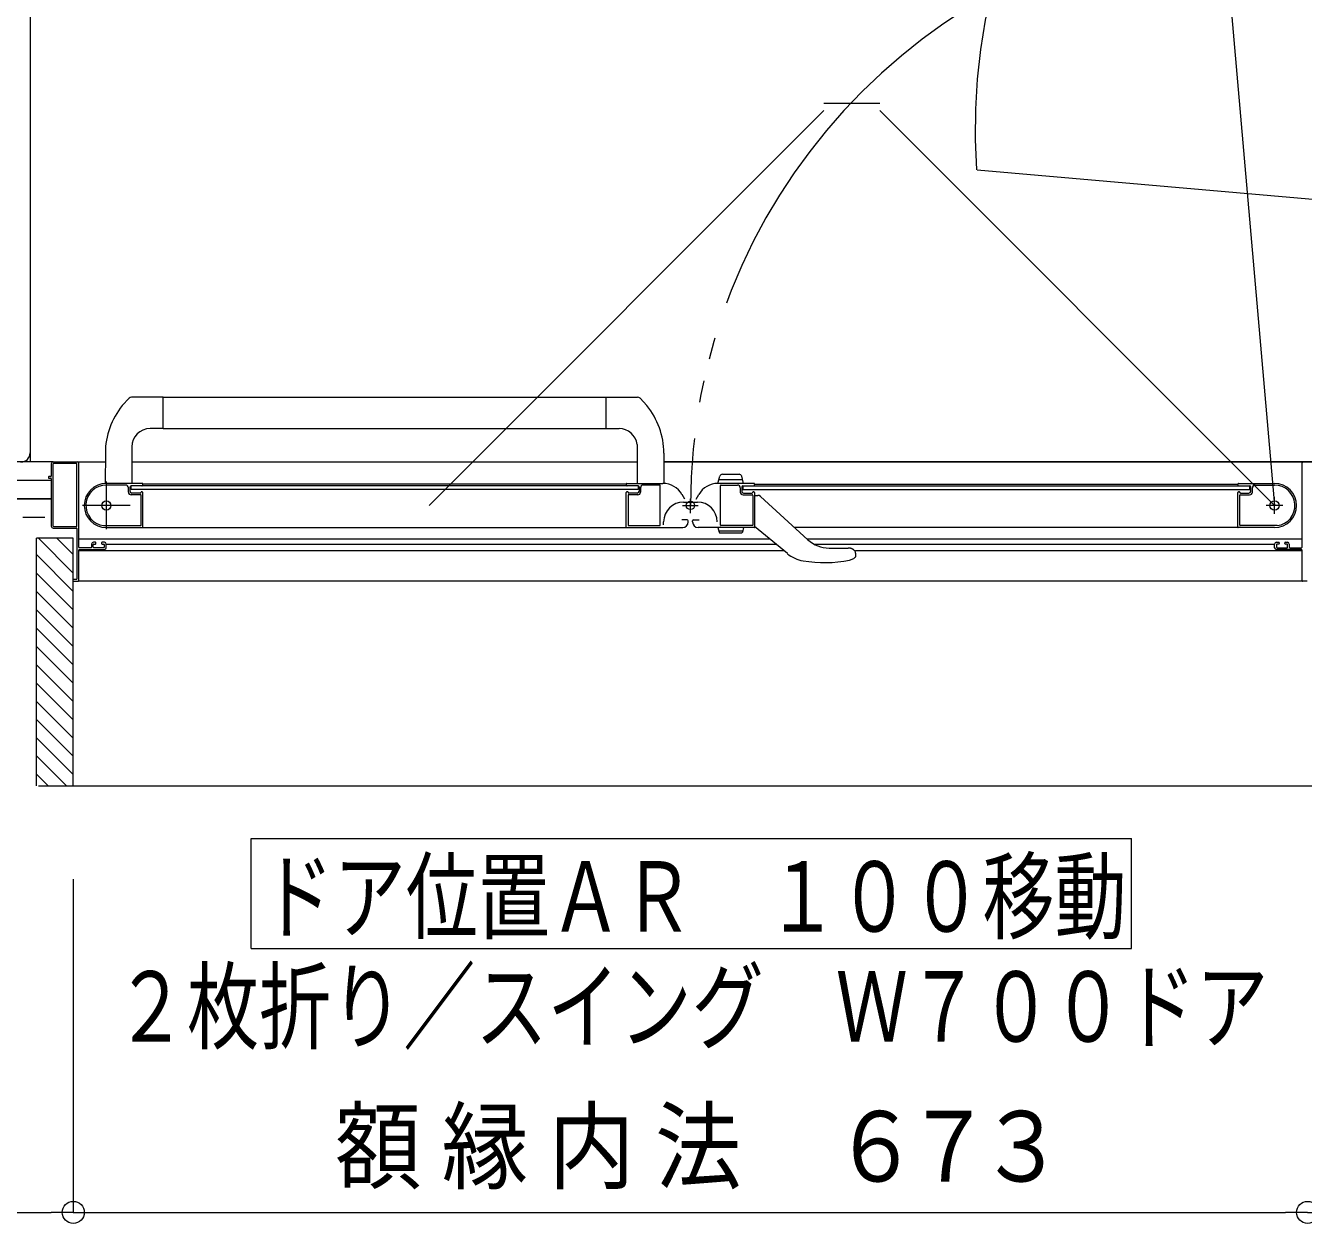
# Model space of a CAD drawing. Units: millimetres on the paper. Extents: x -305 to 305, y -152 to 152.
# Drawn here: x -204.06 to -169.22, y -0.68 to 31.96 of the extents above; entities that cross this region are included whole.
import ezdxf
from ezdxf.enums import TextEntityAlignment as Align

# ---------------------------------------------------------------- set-up
doc = ezdxf.new("R2010")
doc.units = ezdxf.units.MM
doc.linetypes.add('LONG_CHAIN', pattern=[21, 18, -1, 1, -1])
doc.linetypes.add('LONG_DOUBLE_CHAIN', pattern=[21.8, 18, -1, 0.6, -0.6, 0.6, -1])
doc.layers.add('0-0_0', color=7, linetype='Continuous', lineweight=9)
doc.layers.add('0-1_VIEW0001', color=7, linetype='Continuous', lineweight=9)
doc.styles.add('ＭＳ ゴシック', font='')
doc.styles.get('ＭＳ ゴシック').set_extended_font_data('MS Gothic')

# ---------------------------------------------------------------- blocks, each defined once
blk = doc.blocks.new('_ORIGIN')
at = {"layer": '0-0_0'}
blk.add_line((0, 0), (-1, 0), dxfattribs=at)
blk.add_circle((0, 0), 0.5, dxfattribs=at)

msp = doc.modelspace()

# ---------------------------------------------------------------- linework, layer by layer
at = {"layer": '0-1_VIEW0001'}
for p, q in [((-203.934, 80.073), (-203.934, 20.073)), ((-203.934, 79.823), (-203.934, 20.322)), ((-201.423, 21.612), (-201.238, 21.811)), ((-200.309, 21.838), (-201.169, 21.838)), ((-200.309, 21.838), (-187.374, 21.838)), ((-200.309, 20.983), (-200.309, 21.838)), ((-188.235, 20.983), (-188.235, 21.838)), ((-187.122, 21.613), (-187.305, 21.811)), ((-200.309, 20.983), (-200.664, 20.983)), ((-200.309, 20.988), (-188.235, 20.988)), ((-188.235, 20.983), (-187.88, 20.983)), ((-201.884, 20.316), (-201.887, 19.498)), ((-201.164, 20.483), (-201.164, 19.488)), ((-187.385, 20.552), (-187.385, 19.498)), ((-186.66, 20.316), (-186.657, 19.498)), ((-203.359, 20.023), (-203.359, 19.688)), ((-203.314, 20.013), (-203.314, 18.333)), ((-203.311, 20.073), (-201.885, 20.073)), ((-202.674, 20.028), (-203.299, 20.028)), ((-202.659, 18.333), (-202.659, 20.013)), ((-202.609, 17.753), (-202.609, 20.048)), ((-201.159, 20.073), (-187.385, 20.073)), ((-162.434, 20.073), (-186.659, 20.073)), ((-186.659, 20.073), (-168.559, 20.073)), ((-169.259, 17.753), (-169.259, 20.048)), ((-203.359, 19.573), (-243.434, 19.573)), ((-203.434, 19.663), (-203.434, 19.643)), ((-203.374, 19.673), (-203.424, 19.673)), ((-203.424, 19.633), (-203.374, 19.633)), ((-203.359, 19.618), (-203.359, 18.323)), ((-185.184, 19.488), (-185.132, 19.683)), ((-184.51, 19.588), (-185.157, 19.588)), ((-185.059, 19.738), (-184.608, 19.738)), ((-184.484, 19.488), (-184.536, 19.683)), ((-200.874, 19.488), (-201.859, 19.488)), ((-201.329, 19.443), (-201.859, 19.443)), ((-201.254, 19.253), (-201.254, 19.368)), ((-201.209, 19.273), (-201.209, 19.398)), ((-201.184, 19.323), (-201.184, 19.423)), ((-187.359, 19.423), (-201.184, 19.423)), ((-187.359, 19.323), (-201.184, 19.323)), ((-200.919, 19.178), (-201.179, 19.178)), ((-200.934, 19.223), (-201.159, 19.223)), ((-200.909, 18.348), (-200.909, 19.168)), ((-200.888, 19.263), (-200.894, 19.263)), ((-200.881, 19.425), (-200.867, 19.434)), ((-200.867, 19.252), (-200.881, 19.261)), ((-187.684, 19.473), (-200.859, 19.473)), ((-200.859, 19.447), (-200.859, 19.473)), ((-200.859, 18.298), (-200.859, 19.24)), ((-187.684, 19.473), (-187.684, 19.447)), ((-187.684, 18.288), (-187.684, 19.24)), ((-187.677, 19.434), (-187.663, 19.425)), ((-187.663, 19.261), (-187.677, 19.252)), ((-187.669, 19.488), (-186.683, 19.488)), ((-187.649, 19.263), (-187.655, 19.263)), ((-187.634, 19.163), (-187.634, 18.348)), ((-187.369, 19.178), (-187.619, 19.178)), ((-187.384, 19.223), (-187.609, 19.223)), ((-187.359, 19.423), (-187.359, 19.323)), ((-187.334, 19.398), (-187.334, 19.273)), ((-187.294, 19.368), (-187.294, 19.253)), ((-186.769, 19.443), (-187.219, 19.443)), ((-186.754, 18.348), (-186.754, 19.428)), ((-186.088, 19.058), (-186.163, 19.188)), ((-185.78, 19.058), (-185.705, 19.188)), ((-184.199, 19.488), (-185.186, 19.488)), ((-185.114, 18.348), (-185.114, 19.428)), ((-185.099, 19.443), (-184.649, 19.443)), ((-184.574, 19.368), (-184.574, 19.253)), ((-184.534, 19.398), (-184.534, 19.273)), ((-184.509, 19.423), (-170.684, 19.423)), ((-184.509, 19.423), (-184.509, 19.323)), ((-184.509, 19.323), (-170.684, 19.323)), ((-184.499, 19.178), (-184.249, 19.178)), ((-184.484, 19.223), (-184.259, 19.223)), ((-184.234, 19.163), (-184.234, 18.348)), ((-184.219, 19.263), (-184.213, 19.263)), ((-184.192, 19.434), (-184.206, 19.425)), ((-184.206, 19.261), (-184.192, 19.252)), ((-184.184, 19.473), (-171.009, 19.473)), ((-184.184, 19.473), (-184.184, 19.447)), ((-184.184, 19.24), (-184.184, 18.298)), ((-184.184, 19.163), (-184.093, 19.163)), ((-171.009, 19.447), (-171.009, 19.473)), ((-171.009, 18.298), (-171.009, 19.24)), ((-170.988, 19.425), (-171.002, 19.434)), ((-171.002, 19.252), (-170.988, 19.261)), ((-170.994, 19.488), (-170.009, 19.488)), ((-170.98, 19.263), (-170.974, 19.263)), ((-170.959, 18.348), (-170.959, 19.168)), ((-170.949, 19.178), (-170.689, 19.178)), ((-170.934, 19.223), (-170.709, 19.223)), ((-170.684, 19.323), (-170.684, 19.423)), ((-170.659, 19.273), (-170.659, 19.398)), ((-170.614, 19.253), (-170.614, 19.368)), ((-170.539, 19.443), (-170.009, 19.443)), ((-243.434, 19.073), (-203.359, 19.073)), ((-203.359, 19.073), (-243.434, 19.073)), ((-186.124, 18.982), (-185.744, 18.982)), ((-184.022, 19.134), (-182.734, 17.956)), ((-186.019, 18.493), (-186.169, 18.493)), ((-185.994, 18.438), (-185.994, 18.468)), ((-185.874, 18.438), (-185.874, 18.468)), ((-185.849, 18.493), (-185.699, 18.493)), ((-203.309, 18.273), (-202.674, 18.273)), ((-203.299, 18.318), (-202.674, 18.318)), ((-202.659, 18.258), (-202.659, 16.888)), ((-201.933, 18.338), (-200.919, 18.338)), ((-201.86, 18.288), (-187.684, 18.288)), ((-187.715, 18.288), (-186.145, 18.288)), ((-187.624, 18.338), (-186.764, 18.338)), ((-186.664, 18.362), (-186.664, 18.442)), ((-184.154, 18.288), (-185.724, 18.288)), ((-184.51, 18.188), (-185.157, 18.188)), ((-185.117, 18.138), (-184.551, 18.138)), ((-184.244, 18.338), (-185.104, 18.338)), ((-184.484, 18.288), (-184.517, 18.164)), ((-183.289, 17.575), (-184.184, 18.313)), ((-170.009, 18.288), (-183.098, 18.288)), ((-169.936, 18.338), (-170.949, 18.338)), ((-203.759, 11.248), (-203.759, 17.998)), ((-202.76, 17.998), (-203.759, 17.998)), ((-202.759, 17.048), (-203.709, 17.998)), ((-202.759, 17.548), (-203.209, 17.998)), ((-202.759, 11.248), (-202.759, 17.998)), ((-183.764, 17.967), (-202.609, 17.967)), ((-202.259, 17.838), (-202.259, 17.753)), ((-202.214, 17.753), (-202.214, 17.823)), ((-202.154, 17.888), (-202.209, 17.888)), ((-202.199, 17.838), (-202.154, 17.838)), ((-202.139, 17.853), (-202.139, 17.873)), ((-201.989, 17.873), (-201.989, 17.853)), ((-201.909, 17.888), (-201.974, 17.888)), ((-201.974, 17.838), (-201.929, 17.838)), ((-201.914, 17.823), (-201.914, 17.753)), ((-201.859, 17.738), (-201.859, 17.838)), ((-183.594, 17.827), (-201.859, 17.827)), ((-169.259, 17.967), (-182.746, 17.967)), ((-170.009, 17.827), (-182.549, 17.827)), ((-170.009, 17.738), (-170.009, 17.838)), ((-169.959, 17.888), (-169.894, 17.888)), ((-169.954, 17.823), (-169.954, 17.753)), ((-169.894, 17.838), (-169.939, 17.838)), ((-169.879, 17.873), (-169.879, 17.853)), ((-169.729, 17.853), (-169.729, 17.873)), ((-169.714, 17.888), (-169.659, 17.888)), ((-169.669, 17.838), (-169.714, 17.838)), ((-169.654, 17.753), (-169.654, 17.823)), ((-169.609, 17.838), (-169.609, 17.753)), ((-202.759, 16.548), (-203.759, 17.548)), ((-202.609, 16.838), (-202.609, 17.673)), ((-183.38, 17.65), (-202.609, 17.65)), ((-202.274, 17.738), (-202.594, 17.738)), ((-202.594, 17.688), (-201.909, 17.688)), ((-201.929, 17.738), (-202.199, 17.738)), ((-182.151, 17.729), (-181.631, 17.729)), ((-181.598, 17.395), (-181.482, 17.439)), ((-181.448, 17.467), (-181.482, 17.439)), ((-181.47, 17.668), (-181.468, 17.666)), ((-181.448, 17.467), (-181.447, 17.467)), ((-169.259, 17.65), (-181.434, 17.65)), ((-181.434, 17.591), (-181.434, 17.509)), ((-169.274, 17.688), (-169.959, 17.688)), ((-169.939, 17.738), (-169.669, 17.738)), ((-169.594, 17.738), (-169.274, 17.738)), ((-169.259, 16.838), (-169.259, 17.673)), ((-202.759, 16.048), (-203.759, 17.048)), ((-202.674, 16.873), (-202.744, 16.873)), ((-202.744, 16.823), (-202.624, 16.823)), ((-169.259, 16.823), (-202.609, 16.823)), ((-169.124, 16.823), (-169.244, 16.823)), ((-202.759, 15.548), (-203.759, 16.548)), ((-202.759, 15.048), (-203.759, 16.048)), ((-202.759, 14.548), (-203.759, 15.548)), ((-202.759, 14.048), (-203.759, 15.048)), ((-202.759, 13.548), (-203.759, 14.548)), ((-202.759, 13.048), (-203.759, 14.048)), ((-202.759, 12.548), (-203.759, 13.548)), ((-202.759, 12.053), (-203.759, 13.053)), ((-202.759, 11.558), (-203.759, 12.558)), ((-202.944, 11.248), (-203.759, 12.063)), ((-203.439, 11.248), (-203.759, 11.568)), ((-203.708, 11.248), (-168.109, 11.248)), ((-197.909, 6.817), (-197.909, 9.817)), ((-197.909, 9.817), (-173.909, 9.817)), ((-173.909, 6.817), (-173.909, 9.817)), ((-202.759, 8.708), (-202.759, -0.375)), ((-202.759, 8.708), (-202.759, -0.375)), ((-197.909, 6.817), (-173.909, 6.817)), ((-242.834, -0.375), (-203.359, -0.375)), ((-202.159, -0.375), (-169.709, -0.375))]:
    msp.add_line(p, q, dxfattribs=at)
at = {"layer": '0-1_VIEW0001', "linetype": 'LONG_DOUBLE_CHAIN'}
for p, q in [((-171.397, 34.752), (-170.009, 18.888)), ((-193.056, 18.888), (-182.296, 29.648)), ((-182.296, 29.848), (-180.77, 29.848)), ((-170.009, 18.888), (-180.77, 29.648)), ((-178.114, 28.036), (-162.249, 26.648)), ((-244.934, 18.573), (-203.359, 18.573))]:
    msp.add_line(p, q, dxfattribs=at)
at = {"layer": '0-1_VIEW0001', "linetype": 'LONG_CHAIN'}
for p, q in [((-201.859, 19.538), (-201.859, 18.238)), ((-201.209, 18.888), (-202.509, 18.888)), ((-186.147, 18.888), (-185.722, 18.888)), ((-185.934, 18.676), (-185.934, 19.067)), ((-169.779, 18.888), (-170.239, 18.888)), ((-170.009, 18.658), (-170.009, 19.118))]:
    msp.add_line(p, q, dxfattribs=at)
at = {"layer": '0-1_VIEW0001'}
for points in [[(-203.309, 20.073), (-244.434, 20.073), (-244.434, 80.073)], [(-184.484, 18.288), (-185.184, 18.288), (-185.15, 18.164)], [(-181.57, 17.721), (-181.574, 17.722), (-181.578, 17.723), (-181.582, 17.724), (-181.587, 17.725), (-181.591, 17.726), (-181.595, 17.726), (-181.6, 17.727), (-181.604, 17.727), (-181.608, 17.728), (-181.613, 17.728), (-181.615, 17.729), (-181.617, 17.729), (-181.619, 17.729), (-181.621, 17.729), (-181.623, 17.729), (-181.626, 17.729), (-181.628, 17.729), (-181.63, 17.729), (-181.632, 17.729), (-181.634, 17.729)], [(-181.47, 17.668), (-181.471, 17.669), (-181.472, 17.67), (-181.473, 17.67), (-181.474, 17.671), (-181.475, 17.672), (-181.477, 17.673), (-181.478, 17.675), (-181.479, 17.676), (-181.481, 17.677), (-181.482, 17.678), (-181.484, 17.679), (-181.485, 17.68), (-181.486, 17.681), (-181.488, 17.682), (-181.489, 17.683), (-181.491, 17.684), (-181.492, 17.685), (-181.494, 17.686), (-181.496, 17.687), (-181.499, 17.689), (-181.502, 17.691), (-181.505, 17.693), (-181.508, 17.695), (-181.512, 17.697), (-181.515, 17.699), (-181.519, 17.701), (-181.523, 17.703), (-181.526, 17.705), (-181.53, 17.707), (-181.534, 17.708), (-181.538, 17.71), (-181.541, 17.712), (-181.545, 17.713), (-181.549, 17.714), (-181.553, 17.716), (-181.557, 17.717), (-181.562, 17.719), (-181.566, 17.72), (-181.57, 17.721)], [(-181.434, 17.509), (-181.434, 17.507), (-181.435, 17.505), (-181.435, 17.503), (-181.435, 17.5), (-181.436, 17.498), (-181.436, 17.496), (-181.436, 17.494), (-181.437, 17.491), (-181.437, 17.489), (-181.438, 17.487), (-181.438, 17.485), (-181.439, 17.483), (-181.44, 17.48), (-181.44, 17.478), (-181.441, 17.476), (-181.442, 17.474), (-181.443, 17.472), (-181.445, 17.47), (-181.446, 17.468), (-181.447, 17.467)]]:
    msp.add_lwpolyline(points, dxfattribs=at)
for centre, radius in [((-201.859, 18.888), 0.125), ((-185.934, 18.888), 0.113), ((-170.009, 18.888), 0.125)]:
    msp.add_circle(centre, radius, dxfattribs=at)
at = {"layer": '0-1_VIEW0001', "linetype": 'LONG_DOUBLE_CHAIN'}
for centre, start, end in [((-162.249, 29.148), 90, 183.9973), ((-170.009, 18.888), 95, 180)]:
    msp.add_arc(centre, 15.925, start, end, dxfattribs=at)
at = {"layer": '0-1_VIEW0001'}
for centre, radius, start, end in [((-199.814, 20.308), 2.07, 140.9758, 179.8), ((-201.169, 21.738), 0.1, 90, 133.4724), ((-187.374, 21.738), 0.1, 46.5276, 90), ((-188.729, 20.308), 2.07, 0.2, 39.0581), ((-200.664, 20.483), 0.5, 90, 180), ((-187.88, 20.483), 0.5, 7.9556, 90), ((-204.184, 20.322), 0.25, 270, 0), ((-203.309, 20.023), 0.05, 90, 180), ((-203.299, 20.013), 0.015, 90, 180), ((-202.674, 20.013), 0.015, 0, 90), ((-202.634, 20.048), 0.025, 0, 90), ((-169.234, 20.048), 0.025, 90, 180), ((-203.424, 19.663), 0.01, 90, 180), ((-203.424, 19.643), 0.01, 180, 270), ((-203.374, 19.688), 0.015, 270, 0), ((-203.374, 19.618), 0.015, 0, 90), ((-185.059, 19.663), 0.075, 90, 165), ((-184.608, 19.663), 0.075, 15, 90), ((-201.859, 18.888), 0.6, 90, 270), ((-201.859, 18.888), 0.555, 90, 262.2329), ((-201.329, 19.368), 0.075, 0, 90), ((-201.179, 19.253), 0.075, 180, 270), ((-201.184, 19.398), 0.025, 90, 180), ((-201.159, 19.273), 0.05, 180, 270), ((-200.934, 19.248), 0.025, 270, 0), ((-200.919, 19.168), 0.01, 0, 90), ((-200.894, 19.248), 0.015, 90, 180), ((-200.888, 19.438), 0.015, 270, 300.9638), ((-200.888, 19.248), 0.015, 59.0362, 90), ((-200.874, 19.473), 0.015, 0, 90), ((-200.874, 19.447), 0.015, 300.9638, 0), ((-200.874, 19.24), 0.015, 0, 59.0362), ((-187.669, 19.473), 0.015, 90, 180), ((-187.669, 19.447), 0.015, 180, 239.0362), ((-187.669, 19.24), 0.015, 120.9638, 180), ((-187.655, 19.438), 0.015, 239.0362, 270), ((-187.655, 19.248), 0.015, 90, 120.9638), ((-187.649, 19.248), 0.015, 0, 90), ((-187.609, 19.248), 0.025, 180, 270), ((-187.619, 19.163), 0.015, 90, 180), ((-187.384, 19.273), 0.05, 270, 0), ((-187.369, 19.253), 0.075, 270, 0), ((-187.359, 19.398), 0.025, 0, 90), ((-187.219, 19.368), 0.075, 90, 180), ((-186.769, 19.428), 0.015, 0, 90), ((-186.683, 18.888), 0.6, 30, 90), ((-185.186, 18.888), 0.6, 90, 150), ((-185.099, 19.428), 0.015, 90, 180), ((-184.649, 19.368), 0.075, 0, 90), ((-184.499, 19.253), 0.075, 180, 270), ((-184.509, 19.398), 0.025, 90, 180), ((-184.484, 19.273), 0.05, 180, 270), ((-184.259, 19.248), 0.025, 270, 0), ((-184.249, 19.163), 0.015, 0, 90), ((-184.219, 19.248), 0.015, 90, 180), ((-184.213, 19.438), 0.015, 270, 300.9638), ((-184.213, 19.248), 0.015, 59.0362, 90), ((-184.199, 19.473), 0.015, 0, 90), ((-184.199, 19.447), 0.015, 300.9638, 0), ((-184.199, 19.24), 0.015, 0, 59.0362), ((-184.093, 19.063), 0.1, 47.5638, 90), ((-170.994, 19.473), 0.015, 90, 180), ((-170.994, 19.447), 0.015, 180, 239.0362), ((-170.994, 19.24), 0.015, 120.9638, 180), ((-170.98, 19.438), 0.015, 239.0362, 270), ((-170.98, 19.248), 0.015, 90, 120.9638), ((-170.974, 19.248), 0.015, 0, 90), ((-170.934, 19.248), 0.025, 180, 270), ((-170.949, 19.168), 0.01, 90, 180), ((-170.709, 19.273), 0.05, 270, 0), ((-170.689, 19.253), 0.075, 270, 0), ((-170.684, 19.398), 0.025, 0, 90), ((-170.539, 19.368), 0.075, 90, 180), ((-170.009, 18.888), 0.6, 270, 90), ((-170.009, 18.888), 0.555, 277.7671, 90), ((-186.124, 18.442), 0.54, 90, 180), ((-185.744, 18.442), 0.54, 0, 90), ((-186.019, 18.468), 0.025, 0, 90), ((-185.849, 18.468), 0.025, 90, 180), ((-203.309, 18.323), 0.05, 180, 270), ((-203.299, 18.333), 0.015, 180, 270), ((-202.674, 18.333), 0.015, 270, 0), ((-202.674, 18.258), 0.015, 0, 90), ((-201.933, 18.348), 0.01, 262.2329, 270), ((-200.919, 18.348), 0.01, 270, 0), ((-200.869, 18.298), 0.01, 270, 0), ((-187.674, 18.298), 0.01, 180, 270), ((-187.624, 18.348), 0.01, 180, 270), ((-186.764, 18.348), 0.01, 270, 0), ((-186.144, 18.438), 0.15, 270, 0), ((-185.724, 18.438), 0.15, 180, 270), ((-185.117, 18.173), 0.035, 195, 270), ((-185.104, 18.348), 0.01, 180, 270), ((-184.551, 18.173), 0.035, 270, 345), ((-184.244, 18.348), 0.01, 270, 0), ((-184.194, 18.298), 0.01, 270, 0), ((-170.999, 18.298), 0.01, 180, 270), ((-170.949, 18.348), 0.01, 180, 270), ((-170.109, 18.303), 0.015, 267.3065, 270), ((-169.936, 18.348), 0.01, 270, 277.7671), ((-202.209, 17.838), 0.05, 90, 180), ((-202.199, 17.823), 0.015, 90, 180), ((-202.154, 17.873), 0.015, 0, 90), ((-202.154, 17.853), 0.015, 270, 0), ((-201.974, 17.873), 0.015, 90, 180), ((-201.974, 17.853), 0.015, 180, 270), ((-201.929, 17.823), 0.015, 0, 90), ((-201.909, 17.838), 0.05, 0, 90), ((-182.151, 18.594), 0.865, 227.5638, 270), ((-169.959, 17.838), 0.05, 90, 180), ((-169.939, 17.823), 0.015, 90, 180), ((-169.894, 17.873), 0.015, 0, 90), ((-169.894, 17.853), 0.015, 270, 0), ((-169.714, 17.873), 0.015, 90, 180), ((-169.714, 17.853), 0.015, 180, 270), ((-169.669, 17.823), 0.015, 0, 90), ((-169.659, 17.838), 0.05, 0, 90), ((-202.594, 17.753), 0.015, 180, 270), ((-202.594, 17.673), 0.015, 90, 180), ((-202.274, 17.753), 0.015, 270, 0), ((-202.199, 17.753), 0.015, 180, 270), ((-201.929, 17.753), 0.015, 270, 0), ((-201.909, 17.738), 0.05, 270, 0), ((-182.716, 18.269), 0.9, 230.5, 260.7116), ((-181.534, 17.591), 0.1, 0, 48.1897), ((-169.959, 17.738), 0.05, 180, 270), ((-169.939, 17.753), 0.015, 180, 270), ((-169.669, 17.753), 0.015, 270, 0), ((-169.594, 17.753), 0.015, 180, 270), ((-169.274, 17.753), 0.015, 270, 0), ((-169.274, 17.673), 0.015, 0, 90), ((-182.269, 21.003), 3.67, 260.7116, 280.5453), ((-202.744, 16.858), 0.015, 90, 180), ((-202.744, 16.838), 0.015, 180, 270), ((-202.674, 16.888), 0.015, 270, 0), ((-202.624, 16.838), 0.015, 270, 0), ((-169.244, 16.838), 0.015, 180, 270)]:
    msp.add_arc(centre, radius, start, end, dxfattribs=at)

# ---------------------------------------------------------------- block references
at = {"layer": '0-1_VIEW0001', "xscale": 0.6, "yscale": 0.6}
for p in [(-202.759, -0.375), (-169.109, -0.375)]:
    msp.add_blockref('_ORIGIN', p, dxfattribs=at)
at = {"layer": '0-1_VIEW0001', "xscale": 0.6, "yscale": 0.6, "rotation": 180}
for p in [(-202.759, -0.375), (-169.109, -0.375)]:
    msp.add_blockref('_ORIGIN', p, dxfattribs=at)

# ---------------------------------------------------------------- texts
at = {"layer": '0-1_VIEW0001', "style": 'ＭＳ ゴシック'}
for s, width, p in [('ドア位置ＡＲ\u3000１００移動', 0.75, (-197.623, 6.698)), ('２枚折り／スイング\u3000Ｗ７００ドア', 0.75, (-201.623, 3.7)), ('額', 0.9, (-195.623, -0.109)), ('縁', 0.9, (-192.715, -0.109)), ('内', 0.9, (-189.807, -0.109)), ('法', 0.9, (-186.899, -0.109)), ('６', 0.9, (-182.059, -0.109)), ('７', 0.9, (-180.071, -0.109)), ('３', 0.9, (-178.083, -0.109))]:
    msp.add_text(s, height=1.921, dxfattribs=dict(at, width=width)).set_placement(p, align=Align.BOTTOM_LEFT)

doc.saveas('drawing.dxf')
